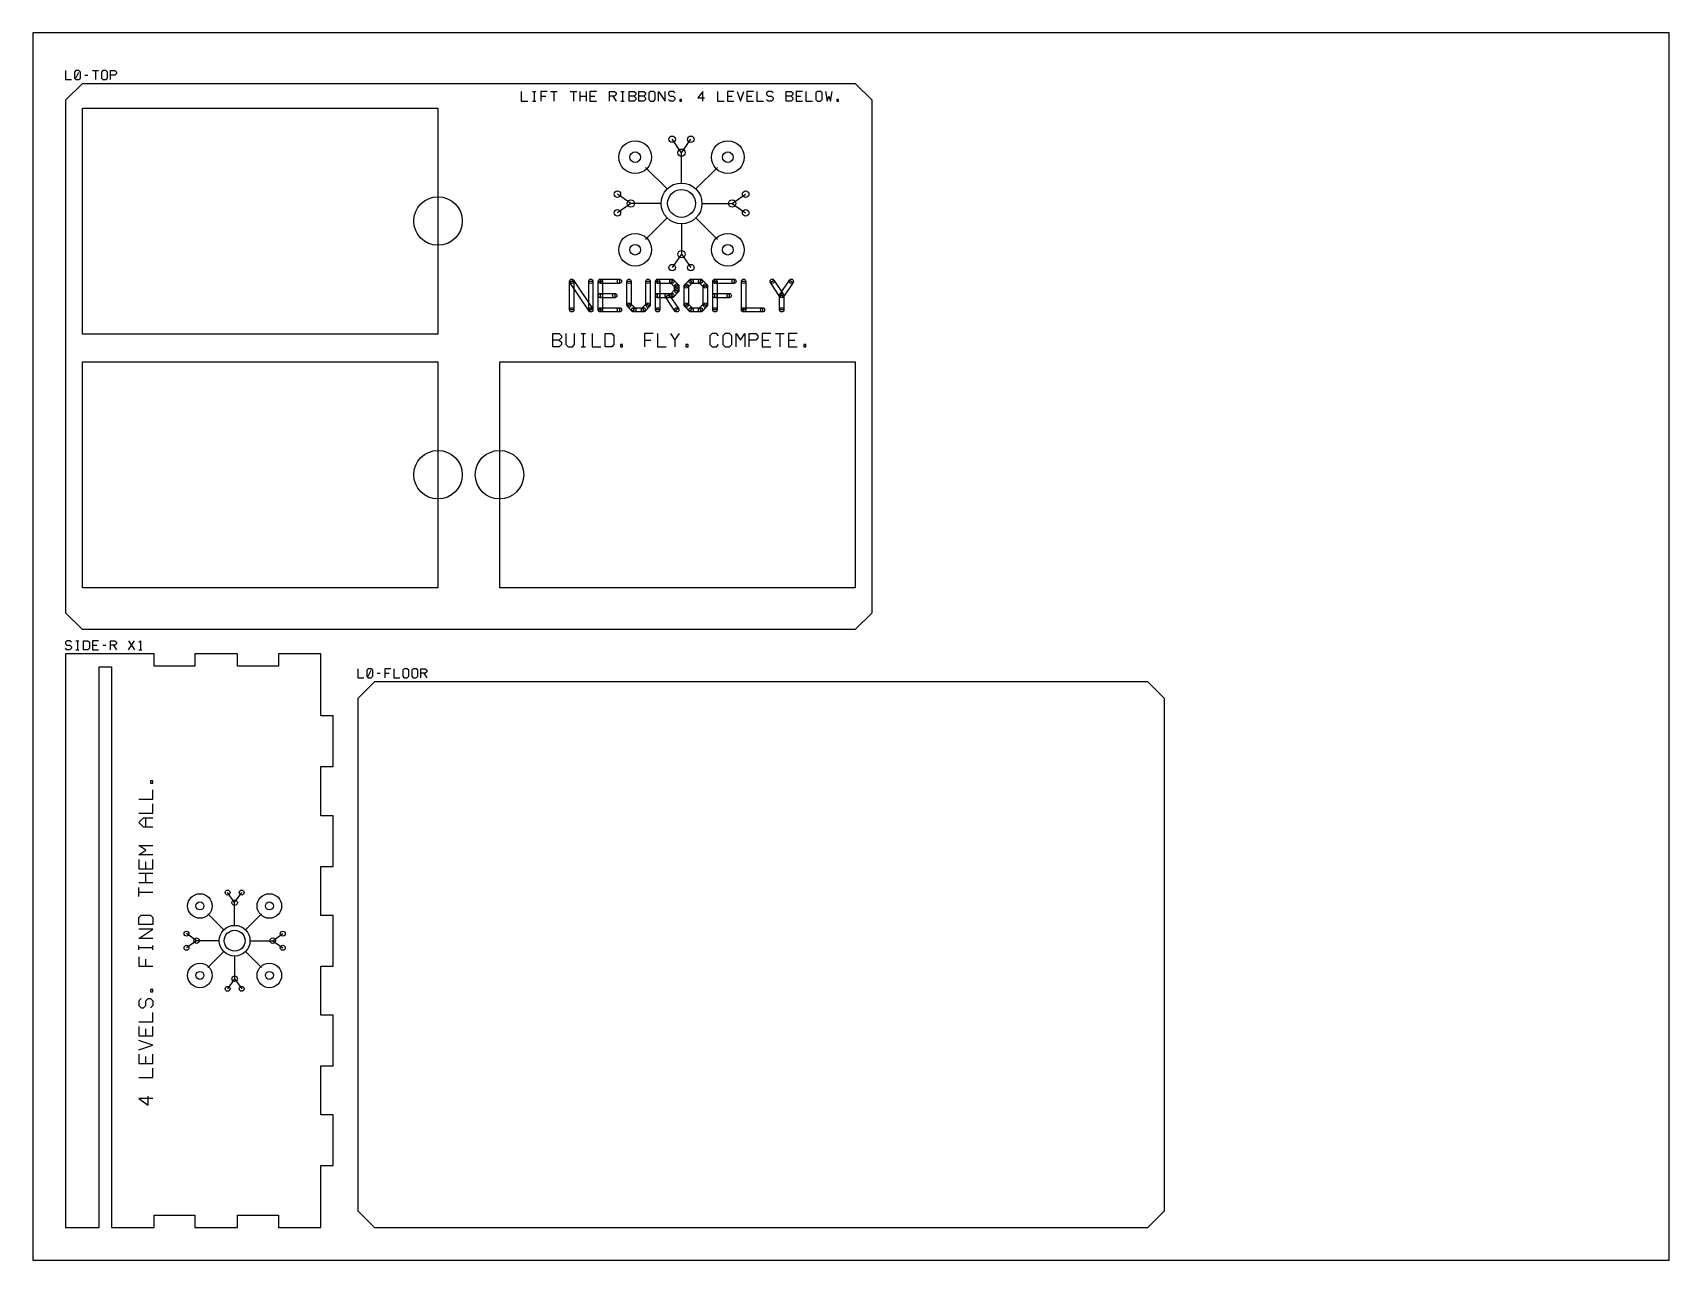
# Model space of a CAD drawing. Extents: x 0 to 400, y 0 to 300.
import ezdxf

# ---------------------------------------------------------------- set-up
doc = ezdxf.new("R2010")
doc.units = 0
for name, color, linetype in [('CUT', 1, 'CONTINUOUS'), ('ENGRAVE_VECTOR', 5, 'CONTINUOUS'), ('NOTES', 8, 'CONTINUOUS'), ('RASTER_ENGRAVE', 7, 'CONTINUOUS')]:
    doc.layers.add(name, color=color, linetype=linetype)

msp = doc.modelspace()

# ---------------------------------------------------------------- linework, layer by layer
at = {"layer": 'CUT'}
for points in [[(12.044, 154.2), (201.106, 154.2), (205.15, 158.244), (205.15, 283.506), (201.106, 287.55), (12.044, 287.55), (8, 283.506), (8, 158.244)], [(12.15, 281.6), (99, 281.6), (99, 226.35), (12.15, 226.35)], [(12.15, 219.6), (99, 219.6), (99, 164.35), (12.15, 164.35)], [(114.15, 219.6), (201, 219.6), (201, 164.35), (114.15, 164.35)], [(70.45, 8), (70.45, 23.182), (73.45, 23.182), (73.45, 35.564), (70.45, 35.564), (70.45, 47.545), (73.45, 47.545), (73.45, 59.927), (70.45, 59.927), (70.45, 71.909), (73.45, 71.909), (73.45, 84.291), (70.45, 84.291), (70.45, 96.273), (73.45, 96.273), (73.45, 108.655), (70.45, 108.655), (70.45, 120.636), (73.45, 120.636), (73.45, 133.018), (70.45, 133.018), (70.45, 148.2), (60.05, 148.2), (60.05, 145.2), (50.05, 145.2), (50.05, 148.2), (39.65, 148.2), (39.65, 145.2), (29.65, 145.2), (29.65, 148.2), (8, 148.2), (8, 8), (16.2, 8), (16.2, 145), (19.25, 145), (19.25, 8), (29.65, 8), (29.65, 11), (39.65, 11), (39.65, 8), (50.05, 8), (50.05, 11), (60.05, 11), (60.05, 8)], [(83.494, 8), (272.556, 8), (276.6, 12.044), (276.6, 137.306), (272.556, 141.35), (83.494, 141.35), (79.45, 137.306), (79.45, 12.044)]]:
    msp.add_lwpolyline(points, close=True, dxfattribs=at)
for centre in [(99.075, 253.975), (99.075, 191.975), (114.075, 191.975)]:
    msp.add_circle(centre, 5.925, dxfattribs=at)
at = {"layer": 'ENGRAVE_VECTOR'}
for points in [[(119.375, 285.675), (119.375, 283.275), (120.975, 283.275)], [(122.175, 285.675), (122.975, 285.675)], [(122.575, 285.675), (122.575, 283.275)], [(125.775, 285.675), (124.175, 285.675), (124.175, 283.275)], [(124.175, 284.475), (125.375, 284.475)], [(126.575, 285.675), (128.175, 285.675)], [(127.375, 285.675), (127.375, 283.275)], [(131.375, 285.675), (132.975, 285.675)], [(132.175, 285.675), (132.175, 283.275)], [(133.775, 283.275), (133.775, 285.675)], [(133.775, 284.475), (135.375, 284.475)], [(135.375, 283.275), (135.375, 285.675)], [(137.775, 285.675), (136.175, 285.675), (136.175, 283.275), (137.775, 283.275)], [(136.175, 284.475), (137.375, 284.475)], [(140.975, 283.275), (140.975, 285.675), (142.175, 285.675), (142.575, 285.275), (142.575, 284.875), (142.175, 284.475), (140.975, 284.475)], [(141.775, 284.475), (142.575, 283.275)], [(143.775, 285.675), (144.575, 285.675)], [(144.175, 285.675), (144.175, 283.275)], [(145.775, 283.275), (145.775, 285.675), (146.975, 285.675), (147.375, 285.275), (147.375, 284.875), (146.975, 284.475), (145.775, 284.475)], [(146.975, 284.475), (147.375, 284.075), (147.375, 283.675), (146.975, 283.275), (145.775, 283.275)], [(148.175, 283.275), (148.175, 285.675), (149.375, 285.675), (149.775, 285.275), (149.775, 284.875), (149.375, 284.475), (148.175, 284.475)], [(149.375, 284.475), (149.775, 284.075), (149.775, 283.675), (149.375, 283.275), (148.175, 283.275)], [(150.975, 283.275), (151.775, 283.275), (152.175, 283.675), (152.175, 285.275), (151.775, 285.675), (150.975, 285.675), (150.575, 285.275), (150.575, 283.675), (150.975, 283.275)], [(152.975, 283.275), (152.975, 285.675), (154.575, 283.275), (154.575, 285.675)], [(156.975, 285.275), (156.575, 285.675), (155.775, 285.675), (155.375, 285.275), (155.375, 284.875), (155.775, 284.475), (156.575, 284.475), (156.975, 284.075), (156.975, 283.675), (156.575, 283.275), (155.775, 283.275), (155.375, 283.675)], [(163.775, 285.675), (162.575, 284.075), (164.175, 284.075)], [(163.775, 283.275), (163.775, 285.675)], [(167.375, 285.675), (167.375, 283.275), (168.975, 283.275)], [(171.375, 285.675), (169.775, 285.675), (169.775, 283.275), (171.375, 283.275)], [(169.775, 284.475), (170.975, 284.475)], [(172.175, 285.675), (172.975, 283.275), (173.775, 285.675)], [(176.175, 285.675), (174.575, 285.675), (174.575, 283.275), (176.175, 283.275)], [(174.575, 284.475), (175.775, 284.475)], [(176.975, 285.675), (176.975, 283.275), (178.575, 283.275)], [(180.975, 285.275), (180.575, 285.675), (179.775, 285.675), (179.375, 285.275), (179.375, 284.875), (179.775, 284.475), (180.575, 284.475), (180.975, 284.075), (180.975, 283.675), (180.575, 283.275), (179.775, 283.275), (179.375, 283.675)], [(184.175, 283.275), (184.175, 285.675), (185.375, 285.675), (185.775, 285.275), (185.775, 284.875), (185.375, 284.475), (184.175, 284.475)], [(185.375, 284.475), (185.775, 284.075), (185.775, 283.675), (185.375, 283.275), (184.175, 283.275)], [(188.175, 285.675), (186.575, 285.675), (186.575, 283.275), (188.175, 283.275)], [(186.575, 284.475), (187.775, 284.475)], [(188.975, 285.675), (188.975, 283.275), (190.575, 283.275)], [(191.775, 283.275), (192.575, 283.275), (192.975, 283.675), (192.975, 285.275), (192.575, 285.675), (191.775, 285.675), (191.375, 285.275), (191.375, 283.675), (191.775, 283.275)], [(193.775, 285.675), (194.175, 283.275), (194.575, 284.475), (194.975, 283.275), (195.375, 285.675)], [(122.175, 283.275), (122.975, 283.275)], [(143.775, 283.275), (144.575, 283.275)], [(158.175, 283.275), (158.575, 283.275), (158.575, 283.675), (158.175, 283.675), (158.175, 283.275)], [(196.575, 283.275), (196.975, 283.275), (196.975, 283.675), (196.575, 283.675), (196.575, 283.275)], [(158.575, 270.675), (156.281, 273.952)], [(158.575, 270.675), (160.869, 273.952)], [(158.575, 263.275), (158.575, 270.675)], [(155.039, 261.811), (149.807, 267.043)], [(162.111, 261.811), (167.343, 267.043)], [(146.175, 258.275), (142.898, 260.569)], [(170.975, 258.275), (174.252, 260.569)], [(146.175, 258.275), (142.898, 255.981)], [(153.575, 258.275), (146.175, 258.275)], [(163.575, 258.275), (170.975, 258.275)], [(170.975, 258.275), (174.252, 255.981)], [(155.039, 254.739), (149.807, 249.507)], [(158.575, 253.275), (158.575, 245.875)], [(162.111, 254.739), (167.343, 249.507)], [(158.575, 245.875), (156.281, 242.598)], [(158.575, 245.875), (160.869, 242.598)], [(127.108, 223.275), (127.108, 226.475), (128.708, 226.475), (129.242, 225.942), (129.242, 225.408), (128.708, 224.875), (127.108, 224.875)], [(128.708, 224.875), (129.242, 224.342), (129.242, 223.808), (128.708, 223.275), (127.108, 223.275)], [(130.308, 226.475), (130.308, 223.808), (130.842, 223.275), (131.908, 223.275), (132.442, 223.808), (132.442, 226.475)], [(134.042, 226.475), (135.108, 226.475)], [(134.575, 226.475), (134.575, 223.275)], [(136.708, 226.475), (136.708, 223.275), (138.842, 223.275)], [(139.908, 223.275), (139.908, 226.475), (141.508, 226.475), (142.042, 225.942), (142.042, 223.808), (141.508, 223.275), (139.908, 223.275)], [(151.642, 226.475), (149.508, 226.475), (149.508, 223.275)], [(149.508, 224.875), (151.108, 224.875)], [(152.708, 226.475), (152.708, 223.275), (154.842, 223.275)], [(155.908, 226.475), (156.975, 224.875), (158.042, 226.475)], [(156.975, 224.875), (156.975, 223.275)], [(167.642, 225.942), (167.108, 226.475), (166.042, 226.475), (165.508, 225.942), (165.508, 223.808), (166.042, 223.275), (167.108, 223.275), (167.642, 223.808)], [(169.242, 223.275), (170.308, 223.275), (170.842, 223.808), (170.842, 225.942), (170.308, 226.475), (169.242, 226.475), (168.708, 225.942), (168.708, 223.808), (169.242, 223.275)], [(171.908, 223.275), (171.908, 226.475), (172.975, 224.875), (174.042, 226.475), (174.042, 223.275)], [(175.108, 223.275), (175.108, 226.475), (176.708, 226.475), (177.242, 225.942), (177.242, 225.408), (176.708, 224.875), (175.108, 224.875)], [(180.442, 226.475), (178.308, 226.475), (178.308, 223.275), (180.442, 223.275)], [(178.308, 224.875), (179.908, 224.875)], [(181.508, 226.475), (183.642, 226.475)], [(182.575, 226.475), (182.575, 223.275)], [(186.842, 226.475), (184.708, 226.475), (184.708, 223.275), (186.842, 223.275)], [(184.708, 224.875), (186.308, 224.875)], [(134.042, 223.275), (135.108, 223.275)], [(143.642, 223.275), (144.175, 223.275), (144.175, 223.808), (143.642, 223.808), (143.642, 223.275)], [(159.642, 223.275), (160.175, 223.275), (160.175, 223.808), (159.642, 223.808), (159.642, 223.275)], [(188.442, 223.275), (188.975, 223.275), (188.975, 223.808), (188.442, 223.808), (188.442, 223.275)], [(29.35, 116.633), (29.35, 117.2), (28.783, 117.2), (28.783, 116.633), (29.35, 116.633)], [(25.95, 112.667), (29.35, 112.667), (29.35, 114.933)], [(25.95, 109.267), (29.35, 109.267), (29.35, 111.533)], [(29.35, 105.867), (27.083, 105.867), (25.95, 107), (27.083, 108.133), (29.35, 108.133)], [(27.65, 105.867), (27.65, 108.133)], [(29.35, 99.067), (25.95, 99.067), (27.65, 100.2), (25.95, 101.333), (29.35, 101.333)], [(25.95, 97.933), (25.95, 95.667), (29.35, 95.667), (29.35, 97.933)], [(27.65, 95.667), (27.65, 97.367)], [(29.35, 94.533), (25.95, 94.533)], [(29.35, 92.267), (25.95, 92.267)], [(27.65, 92.267), (27.65, 94.533)], [(25.95, 88.867), (25.95, 91.133)], [(25.95, 90), (29.35, 90)], [(49.35, 87.4), (47.629, 89.857)], [(49.35, 87.4), (51.071, 89.857)], [(29.35, 82.067), (25.95, 82.067), (25.95, 83.767), (26.517, 84.333), (28.783, 84.333), (29.35, 83.767), (29.35, 82.067)], [(46.698, 80.752), (42.774, 84.676)], [(49.35, 81.85), (49.35, 87.4)], [(52.002, 80.752), (55.926, 84.676)], [(29.35, 78.667), (25.95, 78.667), (29.35, 80.933), (25.95, 80.933)], [(25.95, 75.833), (25.95, 76.967)], [(25.95, 76.4), (29.35, 76.4)], [(29.35, 75.833), (29.35, 76.967)], [(40.05, 78.1), (37.593, 79.821)], [(40.05, 78.1), (37.593, 76.379)], [(45.6, 78.1), (40.05, 78.1)], [(53.1, 78.1), (58.65, 78.1)], [(58.65, 78.1), (61.107, 79.821)], [(58.65, 78.1), (61.107, 76.379)], [(25.95, 74.133), (25.95, 71.867), (29.35, 71.867)], [(27.65, 71.867), (27.65, 73.567)], [(46.698, 75.448), (42.774, 71.524)], [(49.35, 74.35), (49.35, 68.8)], [(52.002, 75.448), (55.926, 71.524)], [(49.35, 68.8), (47.629, 66.343)], [(49.35, 68.8), (51.071, 66.343)], [(29.35, 65.633), (29.35, 66.2), (28.783, 66.2), (28.783, 65.633), (29.35, 65.633)], [(26.517, 63.933), (25.95, 63.367), (25.95, 62.233), (26.517, 61.667), (27.083, 61.667), (27.65, 62.233), (27.65, 63.367), (28.217, 63.933), (28.783, 63.933), (29.35, 63.367), (29.35, 62.233), (28.783, 61.667)], [(25.95, 58.267), (29.35, 58.267), (29.35, 60.533)], [(25.95, 57.133), (25.95, 54.867), (29.35, 54.867), (29.35, 57.133)], [(27.65, 54.867), (27.65, 56.567)], [(25.95, 51.467), (29.35, 52.6), (25.95, 53.733)], [(25.95, 50.333), (25.95, 48.067), (29.35, 48.067), (29.35, 50.333)], [(27.65, 48.067), (27.65, 49.767)], [(25.95, 44.667), (29.35, 44.667), (29.35, 46.933)], [(25.95, 39.567), (28.217, 37.867), (28.217, 40.133)], [(29.35, 39.567), (25.95, 39.567)]]:
    msp.add_lwpolyline(points, dxfattribs=at)
for centre, radius in [((147.261, 269.589), 4), ((169.889, 269.589), 4), ((158.575, 258.275), 5), ((147.261, 246.961), 4), ((169.889, 246.961), 4), ((40.865, 86.585), 3), ((57.835, 86.585), 3), ((49.35, 78.1), 3.75), ((40.865, 69.615), 3), ((57.835, 69.615), 3)]:
    msp.add_circle(centre, radius, dxfattribs=at)
at = {"layer": 'NOTES'}
msp.add_lwpolyline([(0, 0), (400, 0), (400, 300), (0, 300)], close=True, dxfattribs=at)
for points in [[(8, 290.75), (8, 288.55), (9.467, 288.55)], [(10.567, 288.55), (11.3, 288.55), (11.667, 288.917), (11.667, 290.383), (11.3, 290.75), (10.567, 290.75), (10.2, 290.383), (10.2, 288.917), (10.567, 288.55)], [(10.567, 288.917), (11.3, 290.383)], [(12.767, 289.65), (13.5, 289.65)], [(14.6, 290.75), (16.067, 290.75)], [(15.333, 290.75), (15.333, 288.55)], [(17.167, 288.55), (17.9, 288.55), (18.267, 288.917), (18.267, 290.383), (17.9, 290.75), (17.167, 290.75), (16.8, 290.383), (16.8, 288.917), (17.167, 288.55)], [(19, 288.55), (19, 290.75), (20.1, 290.75), (20.467, 290.383), (20.467, 290.017), (20.1, 289.65), (19, 289.65)], [(9.467, 151.033), (9.1, 151.4), (8.367, 151.4), (8, 151.033), (8, 150.667), (8.367, 150.3), (9.1, 150.3), (9.467, 149.933), (9.467, 149.567), (9.1, 149.2), (8.367, 149.2), (8, 149.567)], [(10.567, 151.4), (11.3, 151.4)], [(10.567, 149.2), (11.3, 149.2)], [(10.933, 151.4), (10.933, 149.2)], [(12.4, 149.2), (12.4, 151.4), (13.5, 151.4), (13.867, 151.033), (13.867, 149.567), (13.5, 149.2), (12.4, 149.2)], [(16.067, 151.4), (14.6, 151.4), (14.6, 149.2), (16.067, 149.2)], [(14.6, 150.3), (15.7, 150.3)], [(17.167, 150.3), (17.9, 150.3)], [(19, 149.2), (19, 151.4), (20.1, 151.4), (20.467, 151.033), (20.467, 150.667), (20.1, 150.3), (19, 150.3)], [(19.733, 150.3), (20.467, 149.2)], [(23.4, 151.4), (24.867, 149.2)], [(23.4, 149.2), (24.867, 151.4)], [(25.967, 151.033), (26.333, 151.4), (26.333, 149.2)], [(25.967, 149.2), (26.7, 149.2)], [(79.45, 144.55), (79.45, 142.35), (80.917, 142.35)], [(82.017, 142.35), (82.75, 142.35), (83.117, 142.717), (83.117, 144.183), (82.75, 144.55), (82.017, 144.55), (81.65, 144.183), (81.65, 142.717), (82.017, 142.35)], [(82.017, 142.717), (82.75, 144.183)], [(87.517, 144.55), (86.05, 144.55), (86.05, 142.35)], [(88.25, 144.55), (88.25, 142.35), (89.717, 142.35)], [(90.817, 142.35), (91.55, 142.35), (91.917, 142.717), (91.917, 144.183), (91.55, 144.55), (90.817, 144.55), (90.45, 144.183), (90.45, 142.717), (90.817, 142.35)], [(93.017, 142.35), (93.75, 142.35), (94.117, 142.717), (94.117, 144.183), (93.75, 144.55), (93.017, 144.55), (92.65, 144.183), (92.65, 142.717), (93.017, 142.35)], [(94.85, 142.35), (94.85, 144.55), (95.95, 144.55), (96.317, 144.183), (96.317, 143.817), (95.95, 143.45), (94.85, 143.45)], [(84.217, 143.45), (84.95, 143.45)], [(86.05, 143.45), (87.15, 143.45)], [(95.583, 143.45), (96.317, 142.35)]]:
    msp.add_lwpolyline(points, dxfattribs=at)
at = {"layer": 'RASTER_ENGRAVE'}
for points in [[(131.217, 232.275), (131.217, 239.275), (132.267, 239.275), (132.267, 232.275)], [(132.178, 239.566), (136.845, 232.566), (135.972, 231.984), (131.305, 238.984)], [(135.883, 232.275), (135.883, 239.275), (136.933, 239.275), (136.933, 232.275)], [(139.267, 239.275), (139.267, 232.275), (138.217, 232.275), (138.217, 239.275)], [(143.408, 238.75), (138.742, 238.75), (138.742, 239.8), (143.408, 239.8)], [(138.742, 236.3), (142.242, 236.3), (142.242, 235.25), (138.742, 235.25)], [(146.267, 239.275), (146.267, 233.442), (145.217, 233.442), (145.217, 239.275)], [(149.883, 233.442), (149.883, 239.275), (150.933, 239.275), (150.933, 233.442)], [(152.217, 232.275), (152.217, 239.275), (153.267, 239.275), (153.267, 232.275)], [(152.742, 239.8), (156.242, 239.8), (156.242, 238.75), (152.742, 238.75)], [(156.242, 235.25), (152.742, 235.25), (152.742, 236.3), (156.242, 236.3)], [(155.512, 236.066), (157.845, 232.566), (156.972, 231.984), (154.638, 235.484)], [(156.613, 239.646), (157.78, 238.48), (157.037, 237.737), (155.87, 238.904)], [(157.78, 236.57), (156.613, 235.404), (155.87, 236.146), (157.037, 237.313)], [(157.933, 238.108), (157.933, 236.942), (156.883, 236.942), (156.883, 238.108)], [(160.267, 238.108), (160.267, 233.442), (159.217, 233.442), (159.217, 238.108)], [(161.28, 238.904), (160.113, 237.737), (159.37, 238.48), (160.537, 239.646)], [(163.242, 238.75), (160.908, 238.75), (160.908, 239.8), (163.242, 239.8)], [(164.037, 237.737), (162.87, 238.904), (163.613, 239.646), (164.78, 238.48)], [(163.883, 233.442), (163.883, 238.108), (164.933, 238.108), (164.933, 233.442)], [(167.267, 239.275), (167.267, 232.275), (166.217, 232.275), (166.217, 239.275)], [(171.408, 238.75), (166.742, 238.75), (166.742, 239.8), (171.408, 239.8)], [(166.742, 236.3), (170.242, 236.3), (170.242, 235.25), (166.742, 235.25)], [(174.267, 239.275), (174.267, 232.275), (173.217, 232.275), (173.217, 239.275)], [(181.178, 239.566), (183.512, 236.066), (182.638, 235.484), (180.305, 238.984)], [(182.638, 236.066), (184.972, 239.566), (185.845, 238.984), (183.512, 235.484)], [(138.742, 232.8), (143.408, 232.8), (143.408, 231.75), (138.742, 231.75)], [(146.113, 233.813), (147.28, 232.646), (146.537, 231.904), (145.37, 233.07)], [(146.908, 232.8), (149.242, 232.8), (149.242, 231.75), (146.908, 231.75)], [(148.87, 232.646), (150.037, 233.813), (150.78, 233.07), (149.613, 231.904)], [(160.113, 233.813), (161.28, 232.646), (160.537, 231.904), (159.37, 233.07)], [(160.908, 232.8), (163.242, 232.8), (163.242, 231.75), (160.908, 231.75)], [(162.87, 232.646), (164.037, 233.813), (164.78, 233.07), (163.613, 231.904)], [(173.742, 232.8), (178.408, 232.8), (178.408, 231.75), (173.742, 231.75)], [(183.6, 235.775), (183.6, 232.275), (182.55, 232.275), (182.55, 235.775)]]:
    msp.add_lwpolyline(points, close=True, dxfattribs=at)
for centre, radius in [((156.281, 273.952), 0.8), ((160.869, 273.952), 0.8), ((147.261, 269.589), 1.3), ((158.575, 270.675), 0.9), ((169.889, 269.589), 1.3), ((142.898, 260.569), 0.8), ((158.575, 258.275), 3.4), ((174.252, 260.569), 0.8), ((142.898, 255.981), 0.8), ((146.175, 258.275), 0.9), ((170.975, 258.275), 0.9), ((174.252, 255.981), 0.8), ((147.261, 246.961), 1.3), ((169.889, 246.961), 1.3), ((158.575, 245.875), 0.9), ((156.281, 242.598), 0.8), ((160.869, 242.598), 0.8), ((131.742, 239.275), 0.525), ((136.408, 239.275), 0.525), ((138.742, 239.275), 0.525), ((138.742, 235.775), 0.525), ((142.242, 235.775), 0.525), ((143.408, 239.275), 0.525), ((145.742, 239.275), 0.525), ((150.408, 239.275), 0.525), ((152.742, 239.275), 0.525), ((152.742, 235.775), 0.525), ((155.075, 235.775), 0.525), ((156.242, 239.275), 0.525), ((156.242, 235.775), 0.525), ((157.408, 238.108), 0.525), ((157.408, 236.942), 0.525), ((159.742, 238.108), 0.525), ((160.908, 239.275), 0.525), ((163.242, 239.275), 0.525), ((164.408, 238.108), 0.525), ((166.742, 239.275), 0.525), ((166.742, 235.775), 0.525), ((170.242, 235.775), 0.525), ((171.408, 239.275), 0.525), ((173.742, 239.275), 0.525), ((180.742, 239.275), 0.525), ((183.075, 235.775), 0.525), ((183.075, 235.775), 0.525), ((185.408, 239.275), 0.525), ((131.742, 232.275), 0.525), ((136.408, 232.275), 0.525), ((138.742, 232.275), 0.525), ((143.408, 232.275), 0.525), ((145.742, 233.442), 0.525), ((146.908, 232.275), 0.525), ((149.242, 232.275), 0.525), ((150.408, 233.442), 0.525), ((152.742, 232.275), 0.525), ((157.408, 232.275), 0.525), ((159.742, 233.442), 0.525), ((160.908, 232.275), 0.525), ((160.908, 232.275), 0.525), ((163.242, 232.275), 0.525), ((164.408, 233.442), 0.525), ((166.742, 232.275), 0.525), ((173.742, 232.275), 0.525), ((178.408, 232.275), 0.525), ((183.075, 232.275), 0.525), ((47.629, 89.857), 0.6), ((49.35, 87.4), 0.675), ((51.071, 89.857), 0.6), ((40.865, 86.585), 0.975), ((57.835, 86.585), 0.975), ((37.593, 79.821), 0.6), ((49.35, 78.1), 2.55), ((61.107, 79.821), 0.6), ((37.593, 76.379), 0.6), ((40.05, 78.1), 0.675), ((58.65, 78.1), 0.675), ((61.107, 76.379), 0.6), ((40.865, 69.615), 0.975), ((49.35, 68.8), 0.675), ((57.835, 69.615), 0.975), ((47.629, 66.343), 0.6), ((51.071, 66.343), 0.6)]:
    msp.add_circle(centre, radius, dxfattribs=at)

doc.saveas('drawing.dxf')
